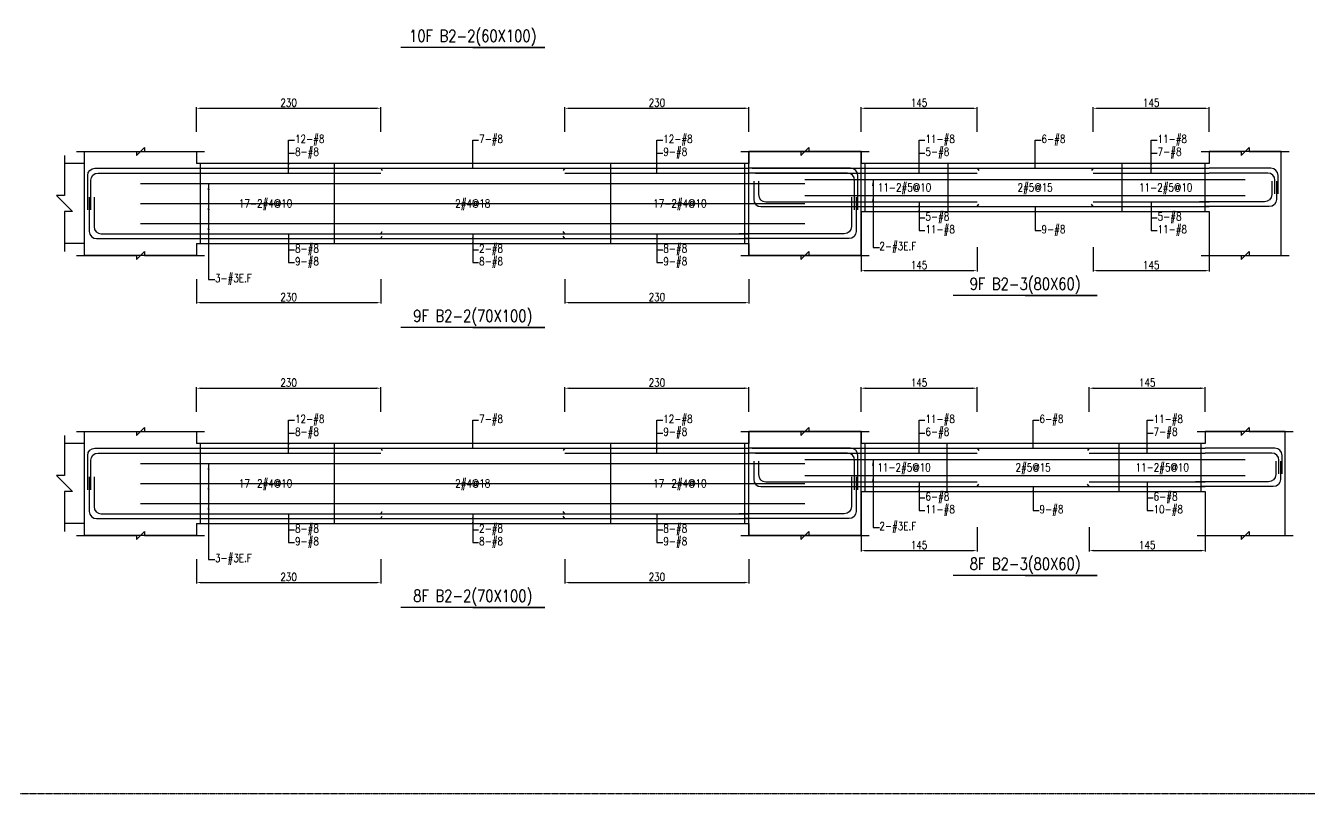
# Model space of a CAD drawing. Header units: millimetres. Extents: x 0 to 84580, y -12276 to 4373.
# Drawn here: x 42328 to 43932, y 0 to 960 of the extents above; entities that cross this region are included whole.
import ezdxf
from ezdxf.enums import TextEntityAlignment as Align

# ---------------------------------------------------------------- set-up
doc = ezdxf.new("R2010")
doc.units = ezdxf.units.MM
doc.header["$MEASUREMENT"] = 0
doc.linetypes.add('CENTER', pattern=[2, 1.25, -0.25, 0.25, -0.25])
for name, color, linetype in [('S-DIM', 2, 'Continuous'), ('S-GRID', 1, 'CENTER'), ('S-LEADER', 2, 'Continuous'), ('S-RC', 130, 'Continuous'), ('S-REINF', 6, 'Continuous'), ('S-TEXT', 2, 'Continuous')]:
    doc.layers.add(name, color=color, linetype=linetype)
doc.styles.add('CS4', font='romans.shx', dxfattribs={"width": 0.8, "bigfont": 'lsp.shx'})
doc.styles.get("Standard").update_dxf_attribs({"font": 'arial.ttf'})
doc.dimstyles.new('ISO-25', dxfattribs={"dimtxt": 2.5, "dimasz": 2.5, "dimexe": 1.25, "dimexo": 0.625, "dimtad": 1, "dimtxsty": 'Standard', "dimcen": 2.5, "dimadec": 0, "dimazin": 0, "dimtfac": 1, "dimtmove": 0, "dimatfit": 3, "dimfxl": 0, "dimarcsym": 0})

# ---------------------------------------------------------------- blocks, each defined once
blk = doc.blocks.new('*D539')
at = {"layer": 'DEFPOINTS', "color": 0, "transparency": 16777216}
for p in [(42771.9, 506.5), (42541.9, 476.5), (42771.9, 476.5)]:
    blk.add_point(p, dxfattribs=at)
at = {"layer": 'S-DIM', "color": 0, "lineweight": -2, "transparency": 16777216}
for p, q in [((42541.9, 477.1), (42541.9, 507.8)), ((42547.9, 506.5), (42765.9, 506.5)), ((42771.9, 477.1), (42771.9, 507.8))]:
    blk.add_line(p, q, dxfattribs=at)
at = {"layer": 'S-DIM', "color": 0, "transparency": 16777216}
for points in [[(42547.9, 507.5), (42547.9, 505.5), (42541.9, 506.5)], [(42765.9, 507.5), (42765.9, 505.5), (42771.9, 506.5)]]:
    blk.add_solid(points, dxfattribs=at)
at = {"layer": 'S-DIM', "color": 0, "transparency": 16777216, "insert": (42656.9, 513.5), "char_height": 10, "attachment_point": 5, "style": 'CS4'}
blk.add_mtext('230', dxfattribs=at)
blk = doc.blocks.new('*D540')
at = {"layer": 'DEFPOINTS', "color": 0, "transparency": 16777216}
for p in [(43231.9, 506.5), (43001.9, 476.5), (43231.9, 476.5)]:
    blk.add_point(p, dxfattribs=at)
at = {"layer": 'S-DIM', "color": 0, "lineweight": -2, "transparency": 16777216}
for p, q in [((43001.9, 477.1), (43001.9, 507.8)), ((43007.9, 506.5), (43225.9, 506.5)), ((43231.9, 477.1), (43231.9, 507.8))]:
    blk.add_line(p, q, dxfattribs=at)
at = {"layer": 'S-DIM', "color": 0, "transparency": 16777216}
for points in [[(43007.9, 507.5), (43007.9, 505.5), (43001.9, 506.5)], [(43225.9, 507.5), (43225.9, 505.5), (43231.9, 506.5)]]:
    blk.add_solid(points, dxfattribs=at)
at = {"layer": 'S-DIM', "color": 0, "transparency": 16777216, "insert": (43116.9, 513.5), "char_height": 10, "attachment_point": 5, "style": 'CS4'}
blk.add_mtext('230', dxfattribs=at)
blk = doc.blocks.new('*D541')
at = {"layer": 'DEFPOINTS', "color": 0, "transparency": 16777216}
for p in [(42541.9, 293.5), (42771.9, 293.5), (42771.9, 263.5)]:
    blk.add_point(p, dxfattribs=at)
at = {"layer": 'S-DIM', "color": 0, "lineweight": -2, "transparency": 16777216}
for p, q in [((42541.9, 292.9), (42541.9, 262.3)), ((42771.9, 292.9), (42771.9, 262.3)), ((42547.9, 263.5), (42765.9, 263.5))]:
    blk.add_line(p, q, dxfattribs=at)
at = {"layer": 'S-DIM', "color": 0, "transparency": 16777216}
for points in [[(42547.9, 264.5), (42547.9, 262.5), (42541.9, 263.5)], [(42765.9, 264.5), (42765.9, 262.5), (42771.9, 263.5)]]:
    blk.add_solid(points, dxfattribs=at)
at = {"layer": 'S-DIM', "color": 0, "transparency": 16777216, "insert": (42656.9, 270.5), "char_height": 10, "attachment_point": 5, "style": 'CS4'}
blk.add_mtext('230', dxfattribs=at)
blk = doc.blocks.new('*D542')
at = {"layer": 'DEFPOINTS', "color": 0, "transparency": 16777216}
for p in [(43001.9, 293.5), (43231.9, 293.5), (43231.9, 263.5)]:
    blk.add_point(p, dxfattribs=at)
at = {"layer": 'S-DIM', "color": 0, "lineweight": -2, "transparency": 16777216}
for p, q in [((43001.9, 292.9), (43001.9, 262.3)), ((43231.9, 292.9), (43231.9, 262.3)), ((43007.9, 263.5), (43225.9, 263.5))]:
    blk.add_line(p, q, dxfattribs=at)
at = {"layer": 'S-DIM', "color": 0, "transparency": 16777216}
for points in [[(43007.9, 264.5), (43007.9, 262.5), (43001.9, 263.5)], [(43225.9, 264.5), (43225.9, 262.5), (43231.9, 263.5)]]:
    blk.add_solid(points, dxfattribs=at)
at = {"layer": 'S-DIM', "color": 0, "transparency": 16777216, "insert": (43116.9, 270.5), "char_height": 10, "attachment_point": 5, "style": 'CS4'}
blk.add_mtext('230', dxfattribs=at)
blk = doc.blocks.new('*D543')
at = {"layer": 'DEFPOINTS', "color": 0, "transparency": 16777216}
for p in [(42771.9, 856.5), (42541.9, 826.5), (42771.9, 826.5)]:
    blk.add_point(p, dxfattribs=at)
at = {"layer": 'S-DIM', "color": 0, "lineweight": -2, "transparency": 16777216}
for p, q in [((42541.9, 827.1), (42541.9, 857.8)), ((42547.9, 856.5), (42765.9, 856.5)), ((42771.9, 827.1), (42771.9, 857.8))]:
    blk.add_line(p, q, dxfattribs=at)
at = {"layer": 'S-DIM', "color": 0, "transparency": 16777216}
for points in [[(42547.9, 857.5), (42547.9, 855.5), (42541.9, 856.5)], [(42765.9, 857.5), (42765.9, 855.5), (42771.9, 856.5)]]:
    blk.add_solid(points, dxfattribs=at)
at = {"layer": 'S-DIM', "color": 0, "transparency": 16777216, "insert": (42656.9, 863.5), "char_height": 10, "attachment_point": 5, "style": 'CS4'}
blk.add_mtext('230', dxfattribs=at)
blk = doc.blocks.new('*D544')
at = {"layer": 'DEFPOINTS', "color": 0, "transparency": 16777216}
for p in [(43231.9, 856.5), (43001.9, 826.5), (43231.9, 826.5)]:
    blk.add_point(p, dxfattribs=at)
at = {"layer": 'S-DIM', "color": 0, "lineweight": -2, "transparency": 16777216}
for p, q in [((43001.9, 827.1), (43001.9, 857.8)), ((43007.9, 856.5), (43225.9, 856.5)), ((43231.9, 827.1), (43231.9, 857.8))]:
    blk.add_line(p, q, dxfattribs=at)
at = {"layer": 'S-DIM', "color": 0, "transparency": 16777216}
for points in [[(43007.9, 857.5), (43007.9, 855.5), (43001.9, 856.5)], [(43225.9, 857.5), (43225.9, 855.5), (43231.9, 856.5)]]:
    blk.add_solid(points, dxfattribs=at)
at = {"layer": 'S-DIM', "color": 0, "transparency": 16777216, "insert": (43116.9, 863.5), "char_height": 10, "attachment_point": 5, "style": 'CS4'}
blk.add_mtext('230', dxfattribs=at)
blk = doc.blocks.new('*D545')
at = {"layer": 'DEFPOINTS', "color": 0, "transparency": 16777216}
for p in [(42541.9, 643.5), (42771.9, 643.5), (42771.9, 613.5)]:
    blk.add_point(p, dxfattribs=at)
at = {"layer": 'S-DIM', "color": 0, "lineweight": -2, "transparency": 16777216}
for p, q in [((42541.9, 642.9), (42541.9, 612.3)), ((42771.9, 642.9), (42771.9, 612.3)), ((42547.9, 613.5), (42765.9, 613.5))]:
    blk.add_line(p, q, dxfattribs=at)
at = {"layer": 'S-DIM', "color": 0, "transparency": 16777216}
for points in [[(42547.9, 614.5), (42547.9, 612.5), (42541.9, 613.5)], [(42765.9, 614.5), (42765.9, 612.5), (42771.9, 613.5)]]:
    blk.add_solid(points, dxfattribs=at)
at = {"layer": 'S-DIM', "color": 0, "transparency": 16777216, "insert": (42656.9, 620.5), "char_height": 10, "attachment_point": 5, "style": 'CS4'}
blk.add_mtext('230', dxfattribs=at)
blk = doc.blocks.new('*D546')
at = {"layer": 'DEFPOINTS', "color": 0, "transparency": 16777216}
for p in [(43001.9, 643.5), (43231.9, 643.5), (43231.9, 613.5)]:
    blk.add_point(p, dxfattribs=at)
at = {"layer": 'S-DIM', "color": 0, "lineweight": -2, "transparency": 16777216}
for p, q in [((43001.9, 642.9), (43001.9, 612.3)), ((43231.9, 642.9), (43231.9, 612.3)), ((43007.9, 613.5), (43225.9, 613.5))]:
    blk.add_line(p, q, dxfattribs=at)
at = {"layer": 'S-DIM', "color": 0, "transparency": 16777216}
for points in [[(43007.9, 614.5), (43007.9, 612.5), (43001.9, 613.5)], [(43225.9, 614.5), (43225.9, 612.5), (43231.9, 613.5)]]:
    blk.add_solid(points, dxfattribs=at)
at = {"layer": 'S-DIM', "color": 0, "transparency": 16777216, "insert": (43116.9, 620.5), "char_height": 10, "attachment_point": 5, "style": 'CS4'}
blk.add_mtext('230', dxfattribs=at)
blk = doc.blocks.new('*D511')
at = {"layer": 'DEFPOINTS', "color": 0, "transparency": 16777216}
for p in [(43516.9, 506.5), (43371.9, 476.5), (43516.9, 476.5)]:
    blk.add_point(p, dxfattribs=at)
at = {"layer": 'S-DIM', "color": 0, "lineweight": -2, "transparency": 16777216}
for p, q in [((43371.9, 477.1), (43371.9, 507.8)), ((43377.9, 506.5), (43510.9, 506.5)), ((43516.9, 477.1), (43516.9, 507.8))]:
    blk.add_line(p, q, dxfattribs=at)
at = {"layer": 'S-DIM', "color": 0, "transparency": 16777216}
for points in [[(43377.9, 507.5), (43377.9, 505.5), (43371.9, 506.5)], [(43510.9, 507.5), (43510.9, 505.5), (43516.9, 506.5)]]:
    blk.add_solid(points, dxfattribs=at)
at = {"layer": 'S-DIM', "color": 0, "transparency": 16777216, "insert": (43444.4, 513.5), "char_height": 10, "attachment_point": 5, "style": 'CS4'}
blk.add_mtext('145', dxfattribs=at)
blk = doc.blocks.new('*D512')
at = {"layer": 'DEFPOINTS', "color": 0, "transparency": 16777216}
for p in [(43801.9, 506.5), (43656.9, 476.5), (43801.9, 476.5)]:
    blk.add_point(p, dxfattribs=at)
at = {"layer": 'S-DIM', "color": 0, "lineweight": -2, "transparency": 16777216}
for p, q in [((43656.9, 477.1), (43656.9, 507.8)), ((43662.9, 506.5), (43795.9, 506.5)), ((43801.9, 477.1), (43801.9, 507.8))]:
    blk.add_line(p, q, dxfattribs=at)
at = {"layer": 'S-DIM', "color": 0, "transparency": 16777216}
for points in [[(43662.9, 507.5), (43662.9, 505.5), (43656.9, 506.5)], [(43795.9, 507.5), (43795.9, 505.5), (43801.9, 506.5)]]:
    blk.add_solid(points, dxfattribs=at)
at = {"layer": 'S-DIM', "color": 0, "transparency": 16777216, "insert": (43729.4, 513.5), "char_height": 10, "attachment_point": 5, "style": 'CS4'}
blk.add_mtext('145', dxfattribs=at)
blk = doc.blocks.new('*D513')
at = {"layer": 'DEFPOINTS', "color": 0, "transparency": 16777216}
for p in [(43371.9, 333.5), (43516.9, 333.5), (43516.9, 303.5)]:
    blk.add_point(p, dxfattribs=at)
at = {"layer": 'S-DIM', "color": 0, "lineweight": -2, "transparency": 16777216}
for p, q in [((43371.9, 332.9), (43371.9, 302.3)), ((43516.9, 332.9), (43516.9, 302.3)), ((43377.9, 303.5), (43510.9, 303.5))]:
    blk.add_line(p, q, dxfattribs=at)
at = {"layer": 'S-DIM', "color": 0, "transparency": 16777216}
for points in [[(43377.9, 304.5), (43377.9, 302.5), (43371.9, 303.5)], [(43510.9, 304.5), (43510.9, 302.5), (43516.9, 303.5)]]:
    blk.add_solid(points, dxfattribs=at)
at = {"layer": 'S-DIM', "color": 0, "transparency": 16777216, "insert": (43444.4, 310.5), "char_height": 10, "attachment_point": 5, "style": 'CS4'}
blk.add_mtext('145', dxfattribs=at)
blk = doc.blocks.new('*D514')
at = {"layer": 'DEFPOINTS', "color": 0, "transparency": 16777216}
for p in [(43656.9, 333.5), (43801.9, 333.5), (43801.9, 303.5)]:
    blk.add_point(p, dxfattribs=at)
at = {"layer": 'S-DIM', "color": 0, "lineweight": -2, "transparency": 16777216}
for p, q in [((43656.9, 332.9), (43656.9, 302.3)), ((43801.9, 332.9), (43801.9, 302.3)), ((43662.9, 303.5), (43795.9, 303.5))]:
    blk.add_line(p, q, dxfattribs=at)
at = {"layer": 'S-DIM', "color": 0, "transparency": 16777216}
for points in [[(43662.9, 304.5), (43662.9, 302.5), (43656.9, 303.5)], [(43795.9, 304.5), (43795.9, 302.5), (43801.9, 303.5)]]:
    blk.add_solid(points, dxfattribs=at)
at = {"layer": 'S-DIM', "color": 0, "transparency": 16777216, "insert": (43729.4, 310.5), "char_height": 10, "attachment_point": 5, "style": 'CS4'}
blk.add_mtext('145', dxfattribs=at)
blk = doc.blocks.new('*D515')
at = {"layer": 'DEFPOINTS', "color": 0, "transparency": 16777216}
for p in [(43516.9, 856.5), (43371.9, 826.5), (43516.9, 826.5)]:
    blk.add_point(p, dxfattribs=at)
at = {"layer": 'S-DIM', "color": 0, "lineweight": -2, "transparency": 16777216}
for p, q in [((43371.9, 827.1), (43371.9, 857.8)), ((43377.9, 856.5), (43510.9, 856.5)), ((43516.9, 827.1), (43516.9, 857.8))]:
    blk.add_line(p, q, dxfattribs=at)
at = {"layer": 'S-DIM', "color": 0, "transparency": 16777216}
for points in [[(43377.9, 857.5), (43377.9, 855.5), (43371.9, 856.5)], [(43510.9, 857.5), (43510.9, 855.5), (43516.9, 856.5)]]:
    blk.add_solid(points, dxfattribs=at)
at = {"layer": 'S-DIM', "color": 0, "transparency": 16777216, "insert": (43444.4, 863.5), "char_height": 10, "attachment_point": 5, "style": 'CS4'}
blk.add_mtext('145', dxfattribs=at)
blk = doc.blocks.new('*D516')
at = {"layer": 'DEFPOINTS', "color": 0, "transparency": 16777216}
for p in [(43806.9, 856.5), (43661.9, 826.5), (43806.9, 826.5)]:
    blk.add_point(p, dxfattribs=at)
at = {"layer": 'S-DIM', "color": 0, "lineweight": -2, "transparency": 16777216}
for p, q in [((43661.9, 827.1), (43661.9, 857.8)), ((43667.9, 856.5), (43800.9, 856.5)), ((43806.9, 827.1), (43806.9, 857.8))]:
    blk.add_line(p, q, dxfattribs=at)
at = {"layer": 'S-DIM', "color": 0, "transparency": 16777216}
for points in [[(43667.9, 857.5), (43667.9, 855.5), (43661.9, 856.5)], [(43800.9, 857.5), (43800.9, 855.5), (43806.9, 856.5)]]:
    blk.add_solid(points, dxfattribs=at)
at = {"layer": 'S-DIM', "color": 0, "transparency": 16777216, "insert": (43734.4, 863.5), "char_height": 10, "attachment_point": 5, "style": 'CS4'}
blk.add_mtext('145', dxfattribs=at)
blk = doc.blocks.new('*D517')
at = {"layer": 'DEFPOINTS', "color": 0, "transparency": 16777216}
for p in [(43371.9, 683.5), (43516.9, 683.5), (43516.9, 653.5)]:
    blk.add_point(p, dxfattribs=at)
at = {"layer": 'S-DIM', "color": 0, "lineweight": -2, "transparency": 16777216}
for p, q in [((43371.9, 682.9), (43371.9, 652.3)), ((43516.9, 682.9), (43516.9, 652.3)), ((43377.9, 653.5), (43510.9, 653.5))]:
    blk.add_line(p, q, dxfattribs=at)
at = {"layer": 'S-DIM', "color": 0, "transparency": 16777216}
for points in [[(43377.9, 654.5), (43377.9, 652.5), (43371.9, 653.5)], [(43510.9, 654.5), (43510.9, 652.5), (43516.9, 653.5)]]:
    blk.add_solid(points, dxfattribs=at)
at = {"layer": 'S-DIM', "color": 0, "transparency": 16777216, "insert": (43444.4, 660.5), "char_height": 10, "attachment_point": 5, "style": 'CS4'}
blk.add_mtext('145', dxfattribs=at)
blk = doc.blocks.new('*D518')
at = {"layer": 'DEFPOINTS', "color": 0, "transparency": 16777216}
for p in [(43661.9, 683.5), (43806.9, 683.5), (43806.9, 653.5)]:
    blk.add_point(p, dxfattribs=at)
at = {"layer": 'S-DIM', "color": 0, "lineweight": -2, "transparency": 16777216}
for p, q in [((43661.9, 682.9), (43661.9, 652.3)), ((43806.9, 682.9), (43806.9, 652.3)), ((43667.9, 653.5), (43800.9, 653.5))]:
    blk.add_line(p, q, dxfattribs=at)
at = {"layer": 'S-DIM', "color": 0, "transparency": 16777216}
for points in [[(43667.9, 654.5), (43667.9, 652.5), (43661.9, 653.5)], [(43800.9, 654.5), (43800.9, 652.5), (43806.9, 653.5)]]:
    blk.add_solid(points, dxfattribs=at)
at = {"layer": 'S-DIM', "color": 0, "transparency": 16777216, "insert": (43734.4, 660.5), "char_height": 10, "attachment_point": 5, "style": 'CS4'}
blk.add_mtext('145', dxfattribs=at)

msp = doc.modelspace()

# ---------------------------------------------------------------- linework, layer by layer
for p, q in [((42401.908, 787.522), (42376.908, 787.522)), ((42401.908, 687.522), (42376.908, 687.522)), ((42401.908, 437.522), (42376.908, 437.522)), ((42401.908, 337.522), (42376.908, 337.522))]:
    msp.add_line(p, q)
at = {"layer": 'S-GRID'}
msp.add_lwpolyline([(42290, 0), (45519, 0), (45519, 2069), (42290, 2069), (42290, 0)], dxfattribs=at)
at = {"layer": 'S-RC'}
for points in [[(42886.908, 932.522), (42976.908, 932.522), (42796.908, 932.522)], [(42391.908, 802.522), (42466.908, 802.508), (42466.907, 797.508), (42476.909, 807.506), (42476.908, 802.506), (42551.908, 802.491)], [(42541.908, 687.522), (42541.908, 672.522), (42401.908, 672.522), (42401.908, 802.522), (42541.908, 802.522), (42541.908, 787.522)], [(43221.908, 802.522), (43296.908, 802.508), (43296.907, 797.508), (43306.909, 807.506), (43306.908, 802.506), (43381.908, 802.491)], [(43221.908, 802.522), (43296.908, 802.508), (43296.907, 797.508), (43306.909, 807.506), (43306.908, 802.506), (43381.908, 802.491)], [(43231.908, 687.522), (43231.908, 672.522), (43371.908, 672.522), (43371.908, 802.522), (43231.908, 802.522), (43231.908, 787.522)], [(43371.908, 727.522), (43371.908, 672.522), (43231.908, 672.522), (43231.908, 802.522), (43371.908, 802.522), (43371.908, 787.522)], [(43796.908, 802.522), (43846.908, 802.513), (43846.907, 797.513), (43856.909, 807.511), (43856.908, 802.511), (43906.908, 802.501)], [(43806.908, 727.522), (43806.908, 672.522), (43896.908, 672.522), (43896.908, 802.522), (43806.908, 802.522), (43806.908, 787.522)], [(42376.908, 797.522), (42376.908, 747.522), (42366.908, 747.522), (42386.908, 727.522), (42376.908, 727.522), (42376.908, 677.522)], [(43231.908, 787.522), (42541.908, 787.522)], [(43806.908, 787.522), (43371.908, 787.522)], [(43371.908, 727.522), (43806.908, 727.522)], [(42391.908, 672.522), (42466.908, 672.508), (42466.907, 667.508), (42476.909, 677.506), (42476.908, 672.506), (42551.908, 672.491)], [(42541.908, 687.522), (43231.908, 687.522)], [(43221.908, 672.522), (43296.908, 672.508), (43296.907, 667.508), (43306.909, 677.506), (43306.908, 672.506), (43381.908, 672.491)], [(43221.908, 672.522), (43296.908, 672.508), (43296.907, 667.508), (43306.909, 677.506), (43306.908, 672.506), (43381.908, 672.491)], [(43796.908, 672.522), (43846.908, 672.513), (43846.907, 667.513), (43856.909, 677.511), (43856.908, 672.511), (43906.908, 672.501)], [(43576.908, 622.522), (43666.908, 622.522), (43486.908, 622.522)], [(42886.908, 582.522), (42976.908, 582.522), (42796.908, 582.522)], [(42391.908, 452.522), (42466.908, 452.508), (42466.907, 447.508), (42476.909, 457.506), (42476.908, 452.506), (42551.908, 452.491)], [(42541.908, 337.522), (42541.908, 322.522), (42401.908, 322.522), (42401.908, 452.522), (42541.908, 452.522), (42541.908, 437.522)], [(43221.908, 452.522), (43296.908, 452.508), (43296.907, 447.508), (43306.909, 457.506), (43306.908, 452.506), (43381.908, 452.491)], [(43221.908, 452.522), (43296.908, 452.508), (43296.907, 447.508), (43306.909, 457.506), (43306.908, 452.506), (43381.908, 452.491)], [(43231.908, 337.522), (43231.908, 322.522), (43371.908, 322.522), (43371.908, 452.522), (43231.908, 452.522), (43231.908, 437.522)], [(43371.908, 377.522), (43371.908, 322.522), (43231.908, 322.522), (43231.908, 452.522), (43371.908, 452.522), (43371.908, 437.522)], [(43791.908, 452.522), (43846.908, 452.512), (43846.907, 447.512), (43856.909, 457.51), (43856.908, 452.51), (43911.908, 452.499)], [(43801.908, 377.522), (43801.908, 322.522), (43901.908, 322.522), (43901.908, 452.522), (43801.908, 452.522), (43801.908, 437.522)], [(42376.908, 447.522), (42376.908, 397.522), (42366.908, 397.522), (42386.908, 377.522), (42376.908, 377.522), (42376.908, 327.522)], [(43231.908, 437.522), (42541.908, 437.522)], [(43801.908, 437.522), (43371.908, 437.522)], [(43371.908, 377.522), (43801.908, 377.522)], [(42541.908, 337.522), (43231.908, 337.522)], [(42391.908, 322.522), (42466.908, 322.508), (42466.907, 317.508), (42476.909, 327.506), (42476.908, 322.506), (42551.908, 322.491)], [(43221.908, 322.522), (43296.908, 322.508), (43296.907, 317.508), (43306.909, 327.506), (43306.908, 322.506), (43381.908, 322.491)], [(43221.908, 322.522), (43296.908, 322.508), (43296.907, 317.508), (43306.909, 327.506), (43306.908, 322.506), (43381.908, 322.491)], [(43791.908, 322.522), (43846.908, 322.512), (43846.907, 317.512), (43856.909, 327.51), (43856.908, 322.51), (43911.908, 322.499)], [(43576.908, 272.522), (43666.908, 272.522), (43486.908, 272.522)], [(42886.908, 232.522), (42976.908, 232.522), (42796.908, 232.522)]]:
    msp.add_lwpolyline(points, dxfattribs=at)
at = {"layer": 'S-REINF', "color": 1}
for points in [[(42546.908, 687.522), (42546.908, 787.522)], [(42714.408, 687.522), (42714.408, 787.522)], [(43059.408, 687.522), (43059.408, 787.522)], [(43226.908, 687.522), (43226.908, 787.522)], [(43376.908, 727.522), (43376.908, 787.522)], [(43480.658, 727.522), (43480.658, 787.522)], [(43698.158, 727.522), (43698.158, 787.522)], [(43801.908, 727.522), (43801.908, 787.522)], [(42471.908, 762.522), (43301.908, 762.522)], [(43301.908, 767.522), (43851.908, 767.522)], [(43301.908, 747.522), (43851.908, 747.522)], [(42471.908, 737.522), (43301.908, 737.522)], [(42471.908, 712.522), (43301.908, 712.522)], [(42546.908, 337.522), (42546.908, 437.522)], [(42714.408, 337.522), (42714.408, 437.522)], [(43059.408, 337.522), (43059.408, 437.522)], [(43226.908, 337.522), (43226.908, 437.522)], [(43376.908, 377.522), (43376.908, 437.522)], [(43479.408, 377.522), (43479.408, 437.522)], [(43694.408, 377.522), (43694.408, 437.522)], [(43796.908, 377.522), (43796.908, 437.522)], [(43301.908, 417.522), (43851.908, 417.522)], [(42471.908, 412.522), (43301.908, 412.522)], [(42471.908, 387.522), (43301.908, 387.522)], [(43301.908, 397.522), (43851.908, 397.522)], [(42471.908, 362.522), (43301.908, 362.522)]]:
    msp.add_lwpolyline(points, dxfattribs=at)
at = {"layer": 'S-REINF'}
for points in [[(42405.908, 729.522), (42405.908, 772.522, -0.41421356), (42414.908, 781.522), (42541.908, 781.522)], [(42409.908, 729.522), (42409.908, 766.522, -0.41421356), (42418.908, 775.522), (42541.908, 775.522)], [(43367.908, 729.522), (43367.908, 772.522, 0.41421356), (43358.908, 781.522), (43231.908, 781.522)], [(43363.908, 729.522), (43363.908, 766.522, 0.41421356), (43354.908, 775.522), (43231.908, 775.522)], [(43892.908, 749.522), (43892.908, 772.522, 0.41421356), (43883.908, 781.522), (43806.908, 781.522)], [(43888.908, 749.522), (43888.908, 766.522, 0.41421356), (43879.908, 775.522), (43806.908, 775.522)], [(43237.908, 765.522), (43237.908, 742.522, 0.41421356), (43246.908, 733.522), (43371.908, 733.522)], [(43243.908, 765.522), (43243.908, 748.522, 0.41421356), (43252.908, 739.522), (43371.908, 739.522)], [(43884.908, 765.522), (43884.908, 748.522, -0.41421356), (43875.908, 739.522), (43794.908, 739.522)], [(43890.908, 765.522), (43890.908, 742.522, -0.41421356), (43881.908, 733.522), (43800.908, 733.522)], [(42407.908, 745.522), (42407.908, 702.522, 0.41421356), (42416.908, 693.522), (42541.908, 693.522)], [(42413.908, 745.522), (42413.908, 708.522, 0.41421356), (42422.908, 699.522), (42541.908, 699.522)], [(43359.908, 745.522), (43359.908, 708.522, -0.41421356), (43350.908, 699.522), (43219.908, 699.522)], [(43365.908, 745.522), (43365.908, 702.522, -0.41421356), (43356.908, 693.522), (43225.908, 693.522)], [(42405.908, 379.522), (42405.908, 422.522, -0.41421356), (42414.908, 431.522), (42541.908, 431.522)], [(42409.908, 379.522), (42409.908, 416.522, -0.41421356), (42418.908, 425.522), (42541.908, 425.522)], [(43367.908, 379.522), (43367.908, 422.522, 0.41421356), (43358.908, 431.522), (43231.908, 431.522)], [(43363.908, 379.522), (43363.908, 416.522, 0.41421356), (43354.908, 425.522), (43231.908, 425.522)], [(43897.908, 399.522), (43897.908, 422.522, 0.41421356), (43888.908, 431.522), (43801.908, 431.522)], [(43893.908, 399.522), (43893.908, 416.522, 0.41421356), (43884.908, 425.522), (43801.908, 425.522)], [(43237.908, 415.522), (43237.908, 392.522, 0.41421356), (43246.908, 383.522), (43371.908, 383.522)], [(43243.908, 415.522), (43243.908, 398.522, 0.41421356), (43252.908, 389.522), (43371.908, 389.522)], [(43889.908, 415.522), (43889.908, 398.522, -0.41421356), (43880.908, 389.522), (43789.908, 389.522)], [(43895.908, 415.522), (43895.908, 392.522, -0.41421356), (43886.908, 383.522), (43795.908, 383.522)], [(42407.908, 395.522), (42407.908, 352.522, 0.41421356), (42416.908, 343.522), (42541.908, 343.522)], [(42413.908, 395.522), (42413.908, 358.522, 0.41421356), (42422.908, 349.522), (42541.908, 349.522)], [(43359.908, 395.522), (43359.908, 358.522, -0.41421356), (43350.908, 349.522), (43219.908, 349.522)], [(43365.908, 395.522), (43365.908, 352.522, -0.41421356), (43356.908, 343.522), (43225.908, 343.522)]]:
    msp.add_lwpolyline(points, format="xyb", dxfattribs=at)
for points in [[(42541.908, 781.522), (42771.908, 781.522)], [(42541.908, 775.522), (42771.908, 775.522)], [(42771.908, 781.522), (42773.908, 778.522)], [(42771.908, 781.522), (43001.908, 781.522)], [(43001.908, 781.522), (42999.908, 778.522)], [(43001.908, 781.522), (43231.908, 781.522)], [(43001.908, 775.522), (43231.908, 775.522)], [(43235.908, 781.522), (43371.908, 781.522)], [(43239.908, 775.522), (43371.908, 775.522)], [(43371.908, 781.522), (43516.908, 781.522)], [(43371.908, 775.522), (43516.908, 775.522)], [(43516.908, 781.522), (43518.908, 778.522)], [(43516.908, 781.522), (43661.908, 781.522)], [(43661.908, 781.522), (43659.908, 778.522)], [(43661.908, 781.522), (43806.908, 781.522)], [(43661.908, 775.522), (43806.908, 775.522)], [(43371.908, 739.522), (43516.908, 739.522)], [(43661.908, 739.522), (43806.908, 739.522)], [(43371.908, 733.522), (43516.908, 733.522)], [(43516.908, 733.522), (43518.908, 736.522)], [(43516.908, 733.522), (43661.908, 733.522)], [(43661.908, 733.522), (43659.908, 736.522)], [(43661.908, 733.522), (43806.908, 733.522)], [(42541.908, 699.522), (42771.908, 699.522)], [(42541.908, 693.522), (42771.908, 693.522)], [(42771.908, 699.522), (42773.908, 702.522)], [(42771.908, 699.522), (43001.908, 699.522)], [(42771.908, 693.522), (42773.908, 696.522)], [(42771.908, 693.522), (43001.908, 693.522)], [(43001.908, 699.522), (42999.908, 702.522)], [(43001.908, 693.522), (42999.908, 696.522)], [(43001.908, 699.522), (43231.908, 699.522)], [(43001.908, 693.522), (43231.908, 693.522)], [(42541.908, 431.522), (42771.908, 431.522)], [(42541.908, 425.522), (42771.908, 425.522)], [(42771.908, 431.522), (42773.908, 428.522)], [(42771.908, 431.522), (43001.908, 431.522)], [(43001.908, 431.522), (42999.908, 428.522)], [(43001.908, 431.522), (43231.908, 431.522)], [(43001.908, 425.522), (43231.908, 425.522)], [(43235.908, 431.522), (43371.908, 431.522)], [(43239.908, 425.522), (43371.908, 425.522)], [(43371.908, 431.522), (43516.908, 431.522)], [(43371.908, 425.522), (43516.908, 425.522)], [(43516.908, 431.522), (43518.908, 428.522)], [(43516.908, 431.522), (43656.908, 431.522)], [(43656.908, 431.522), (43654.908, 428.522)], [(43656.908, 431.522), (43801.908, 431.522)], [(43656.908, 425.522), (43801.908, 425.522)], [(43371.908, 389.522), (43516.908, 389.522)], [(43516.908, 383.522), (43518.908, 386.522)], [(43656.908, 383.522), (43654.908, 386.522)], [(43656.908, 389.522), (43801.908, 389.522)], [(43371.908, 383.522), (43516.908, 383.522)], [(43516.908, 383.522), (43656.908, 383.522)], [(43656.908, 383.522), (43801.908, 383.522)], [(42541.908, 349.522), (42771.908, 349.522)], [(42541.908, 343.522), (42771.908, 343.522)], [(42771.908, 349.522), (42773.908, 352.522)], [(42771.908, 349.522), (43001.908, 349.522)], [(42771.908, 343.522), (42773.908, 346.522)], [(42771.908, 343.522), (43001.908, 343.522)], [(43001.908, 349.522), (42999.908, 352.522)], [(43001.908, 343.522), (42999.908, 346.522)], [(43001.908, 349.522), (43231.908, 349.522)], [(43001.908, 343.522), (43231.908, 343.522)]]:
    msp.add_lwpolyline(points, dxfattribs=at)

# ---------------------------------------------------------------- texts
at = {"layer": 'S-LEADER', "char_height": 10, "attachment_point": 4, "style": 'CS4'}
for s, insert in [('12-#8', (42664.908, 816.522)), ('7-#8', (42894.908, 816.522)), ('12-#8', (43124.908, 816.522)), ('11-#8', (43452.408, 816.522)), ('6-#8', (43597.408, 816.522)), ('11-#8', (43742.408, 816.522)), ('8-#8', (42664.908, 800.522)), ('9-#8', (43124.908, 800.522)), ('5-#8', (43452.408, 800.522)), ('7-#8', (43742.408, 800.522)), ('5-#8', (43452.408, 719.522)), ('5-#8', (43742.408, 719.522)), ('11-#8', (43452.408, 703.522)), ('9-#8', (43597.408, 703.522)), ('11-#8', (43742.408, 703.522)), ('8-#8', (42664.908, 679.522)), ('2-#8', (42894.908, 679.522)), ('8-#8', (43124.908, 679.522)), ('9-#8', (42664.908, 663.522)), ('8-#8', (42894.908, 663.522)), ('9-#8', (43124.908, 663.522)), ('12-#8', (42664.908, 466.522)), ('7-#8', (42894.908, 466.522)), ('12-#8', (43124.908, 466.522)), ('11-#8', (43452.408, 466.522)), ('6-#8', (43594.908, 466.522)), ('11-#8', (43737.408, 466.522)), ('8-#8', (42664.908, 450.522)), ('9-#8', (43124.908, 450.522)), ('6-#8', (43452.408, 450.522)), ('7-#8', (43737.408, 450.522)), ('6-#8', (43452.408, 369.522)), ('6-#8', (43737.408, 369.522)), ('11-#8', (43452.408, 353.522)), ('9-#8', (43594.908, 353.522)), ('10-#8', (43737.408, 353.522)), ('8-#8', (42664.908, 329.522)), ('2-#8', (42894.908, 329.522)), ('8-#8', (43124.908, 329.522)), ('9-#8', (42664.908, 313.522)), ('8-#8', (42894.908, 313.522)), ('9-#8', (43124.908, 313.522))]:
    msp.add_mtext(s, dxfattribs=dict(at, insert=insert))
at = {"layer": 'S-LEADER', "color": 3, "char_height": 10, "attachment_point": 4, "style": 'CS4'}
for s, insert in [('2-#3E.F', (43394.908, 682.522)), ('3-#3E.F', (42564.908, 642.522)), ('2-#3E.F', (43394.908, 332.522)), ('3-#3E.F', (42564.908, 292.522))]:
    msp.add_mtext(s, dxfattribs=dict(at, insert=insert))
at = {"layer": 'S-RC', "style": 'CS4', "width": 0.8}
for s, p in [('10F B2-2(60X100)', (42886.908, 939.522)), ('9F B2-3(80X60)', (43576.908, 629.522)), ('9F B2-2(70X100)', (42886.908, 589.522)), ('8F B2-3(80X60)', (43576.908, 279.522)), ('8F B2-2(70X100)', (42886.908, 239.522))]:
    msp.add_text(s, height=15, dxfattribs=at).set_placement(p, align=Align.CENTER)
at = {"layer": 'S-TEXT', "color": 1, "style": 'CS4', "width": 0.8}
for s, p in [('11-2#5@10', (43426.283, 752.522)), ('2#5@15', (43589.408, 752.522)), ('11-2#5@10', (43752.533, 752.522)), ('17-2#4@10', (42628.158, 732.522)), ('2#4@18', (42886.908, 732.522)), ('17-2#4@10', (43145.658, 732.522)), ('11-2#5@10', (43425.658, 402.522)), ('2#5@15', (43586.908, 402.522)), ('11-2#5@10', (43748.158, 402.522)), ('17-2#4@10', (42628.158, 382.522)), ('2#4@18', (42886.908, 382.522)), ('17-2#4@10', (43145.658, 382.522))]:
    msp.add_text(s, height=10, dxfattribs=at).set_placement(p, align=Align.CENTER)

# ---------------------------------------------------------------- dimensions: what is measured, and where the dimension line sits
at = {"layer": 'S-DIM'}
for p1, p2, distance, picture, middle in [((42541.908, 826.522), (42771.908, 826.522), 30, '*D543', (42656.908, 863.522)), ((43001.908, 826.522), (43231.908, 826.522), 30, '*D544', (43116.908, 863.522)), ((43371.908, 826.522), (43516.908, 826.522), 30, '*D515', (43444.408, 863.522)), ((43661.908, 826.522), (43806.908, 826.522), 30, '*D516', (43734.408, 863.522)), ((43371.908, 683.522), (43516.908, 683.522), -30, '*D517', (43444.408, 660.522)), ((43661.908, 683.522), (43806.908, 683.522), -30, '*D518', (43734.408, 660.522)), ((42541.908, 643.522), (42771.908, 643.522), -30, '*D545', (42656.908, 620.522)), ((43001.908, 643.522), (43231.908, 643.522), -30, '*D546', (43116.908, 620.522)), ((42541.908, 476.522), (42771.908, 476.522), 30, '*D539', (42656.908, 513.522)), ((43001.908, 476.522), (43231.908, 476.522), 30, '*D540', (43116.908, 513.522)), ((43371.908, 476.522), (43516.908, 476.522), 30, '*D511', (43444.408, 513.522)), ((43656.908, 476.522), (43801.908, 476.522), 30, '*D512', (43729.408, 513.522)), ((43371.908, 333.522), (43516.908, 333.522), -30, '*D513', (43444.408, 310.522)), ((43656.908, 333.522), (43801.908, 333.522), -30, '*D514', (43729.408, 310.522)), ((42541.908, 293.522), (42771.908, 293.522), -30, '*D541', (42656.908, 270.522)), ((43001.908, 293.522), (43231.908, 293.522), -30, '*D542', (43116.908, 270.522))]:
    dim = msp.add_aligned_dim(p1=p1, p2=p2, distance=distance, dimstyle='ISO-25', override={"dimtxt": 10, "dimasz": 6, "dimgap": 2, "dimtxsty": 'CS4'}, dxfattribs=at)
    dim.commit()
    dim.dimension.update_dxf_attribs({"geometry": picture, "text_midpoint": middle})

# ---------------------------------------------------------------- leaders
at = {"layer": 'S-LEADER', "annotation_type": 0, "has_hookline": 1, "hookline_direction": 0}
for points, override, text_width in [([(42656.908, 781.522), (42656.908, 816.522), (42664.283, 816.522)], {"dimasz": 6, "dimtad": 0}, 37.333), ([(42886.908, 781.522), (42886.908, 816.522), (42894.283, 816.522)], {"dimasz": 6, "dimtad": 0}, 30.857), ([(43116.908, 781.522), (43116.908, 816.522), (43124.283, 816.522)], {"dimasz": 6, "dimtad": 0}, 37.333), ([(43444.408, 781.522), (43444.408, 816.522), (43451.783, 816.522)], {"dimasz": 6, "dimtad": 0}, 37.333), ([(43589.408, 781.522), (43589.408, 816.522), (43596.783, 816.522)], {"dimasz": 6, "dimtad": 0}, 30.476), ([(43734.408, 781.522), (43734.408, 816.522), (43741.783, 816.522)], {"dimasz": 6, "dimtad": 0}, 37.333), ([(42656.908, 775.522), (42656.908, 800.522), (42664.283, 800.522)], {"dimasz": 6, "dimtad": 0}, 30.857), ([(43116.908, 775.522), (43116.908, 800.522), (43124.283, 800.522)], {"dimasz": 6, "dimtad": 0}, 30.857), ([(43444.408, 775.522), (43444.408, 800.522), (43451.783, 800.522)], {"dimasz": 6, "dimtad": 0}, 30.857), ([(43734.408, 775.522), (43734.408, 800.522), (43741.783, 800.522)], {"dimasz": 6, "dimtad": 0}, 30.857), ([(43386.908, 747.522), (43386.908, 682.522), (43394.283, 682.522)], {"dimasz": 8, "dimtad": 0}, 49.524), ([(43444.408, 739.522), (43444.408, 719.522), (43451.783, 719.522)], {"dimasz": 6, "dimtad": 0}, 30.857), ([(43734.408, 739.522), (43734.408, 719.522), (43741.783, 719.522)], {"dimasz": 6, "dimtad": 0}, 30.857), ([(43444.408, 733.522), (43444.408, 703.522), (43451.783, 703.522)], {"dimasz": 6, "dimtad": 0}, 37.333), ([(43589.408, 733.522), (43589.408, 703.522), (43596.783, 703.522)], {"dimasz": 6, "dimtad": 0}, 30.857), ([(43734.408, 733.522), (43734.408, 703.522), (43741.783, 703.522)], {"dimasz": 6, "dimtad": 0}, 37.333), ([(42556.908, 712.522), (42556.908, 642.522), (42564.283, 642.522)], {"dimasz": 8, "dimtad": 0}, 49.524), ([(42656.908, 699.522), (42656.908, 679.522), (42664.283, 679.522)], {"dimasz": 6, "dimtad": 0}, 30.857), ([(42656.908, 693.522), (42656.908, 663.522), (42664.283, 663.522)], {"dimasz": 6, "dimtad": 0}, 30.857), ([(42886.908, 699.522), (42886.908, 679.522), (42894.283, 679.522)], {"dimasz": 6, "dimtad": 0}, 30.857), ([(42886.908, 693.522), (42886.908, 663.522), (42894.283, 663.522)], {"dimasz": 6, "dimtad": 0}, 30.857), ([(43116.908, 699.522), (43116.908, 679.522), (43124.283, 679.522)], {"dimasz": 6, "dimtad": 0}, 30.857), ([(43116.908, 693.522), (43116.908, 663.522), (43124.283, 663.522)], {"dimasz": 6, "dimtad": 0}, 30.857), ([(42656.908, 431.522), (42656.908, 466.522), (42664.283, 466.522)], {"dimasz": 6, "dimtad": 0}, 37.333), ([(42886.908, 431.522), (42886.908, 466.522), (42894.283, 466.522)], {"dimasz": 6, "dimtad": 0}, 30.857), ([(43116.908, 431.522), (43116.908, 466.522), (43124.283, 466.522)], {"dimasz": 6, "dimtad": 0}, 37.333), ([(43444.408, 431.522), (43444.408, 466.522), (43451.783, 466.522)], {"dimasz": 6, "dimtad": 0}, 37.333), ([(43586.908, 431.522), (43586.908, 466.522), (43594.283, 466.522)], {"dimasz": 6, "dimtad": 0}, 30.476), ([(43729.408, 431.522), (43729.408, 466.522), (43736.783, 466.522)], {"dimasz": 6, "dimtad": 0}, 37.333), ([(42656.908, 425.522), (42656.908, 450.522), (42664.283, 450.522)], {"dimasz": 6, "dimtad": 0}, 30.857), ([(43116.908, 425.522), (43116.908, 450.522), (43124.283, 450.522)], {"dimasz": 6, "dimtad": 0}, 30.857), ([(43444.408, 425.522), (43444.408, 450.522), (43451.783, 450.522)], {"dimasz": 6, "dimtad": 0}, 30.476), ([(43729.408, 425.522), (43729.408, 450.522), (43736.783, 450.522)], {"dimasz": 6, "dimtad": 0}, 30.857), ([(43386.908, 397.522), (43386.908, 332.522), (43394.283, 332.522)], {"dimasz": 8, "dimtad": 0}, 49.524), ([(43444.408, 389.522), (43444.408, 369.522), (43451.783, 369.522)], {"dimasz": 6, "dimtad": 0}, 30.476), ([(43729.408, 389.522), (43729.408, 369.522), (43736.783, 369.522)], {"dimasz": 6, "dimtad": 0}, 30.476), ([(43444.408, 383.522), (43444.408, 353.522), (43451.783, 353.522)], {"dimasz": 6, "dimtad": 0}, 37.333), ([(43586.908, 383.522), (43586.908, 353.522), (43594.283, 353.522)], {"dimasz": 6, "dimtad": 0}, 30.857), ([(43729.408, 383.522), (43729.408, 353.522), (43736.783, 353.522)], {"dimasz": 6, "dimtad": 0}, 37.333), ([(42556.908, 362.522), (42556.908, 292.522), (42564.283, 292.522)], {"dimasz": 8, "dimtad": 0}, 49.524), ([(42656.908, 349.522), (42656.908, 329.522), (42664.283, 329.522)], {"dimasz": 6, "dimtad": 0}, 30.857), ([(42656.908, 343.522), (42656.908, 313.522), (42664.283, 313.522)], {"dimasz": 6, "dimtad": 0}, 30.857), ([(42886.908, 349.522), (42886.908, 329.522), (42894.283, 329.522)], {"dimasz": 6, "dimtad": 0}, 30.857), ([(42886.908, 343.522), (42886.908, 313.522), (42894.283, 313.522)], {"dimasz": 6, "dimtad": 0}, 30.857), ([(43116.908, 349.522), (43116.908, 329.522), (43124.283, 329.522)], {"dimasz": 6, "dimtad": 0}, 30.857), ([(43116.908, 343.522), (43116.908, 313.522), (43124.283, 313.522)], {"dimasz": 6, "dimtad": 0}, 30.857)]:
    msp.add_leader(points, dimstyle='ISO-25', override=override, dxfattribs=dict(at, text_width=text_width))
at = {"layer": 'S-LEADER'}
for points in [[(42556.908, 762.522), (42556.908, 642.522), (42564.908, 642.522)], [(43386.908, 767.522), (43386.908, 682.522), (43394.908, 682.522)], [(42556.908, 737.522), (42556.908, 642.522), (42564.908, 642.522)], [(43386.908, 417.522), (43386.908, 332.522), (43394.908, 332.522)], [(42556.908, 412.522), (42556.908, 292.522), (42564.908, 292.522)], [(42556.908, 387.522), (42556.908, 292.522), (42564.908, 292.522)]]:
    msp.add_leader(points, dimstyle='ISO-25', override={"dimasz": 8}, dxfattribs=at)

doc.saveas('drawing.dxf')
